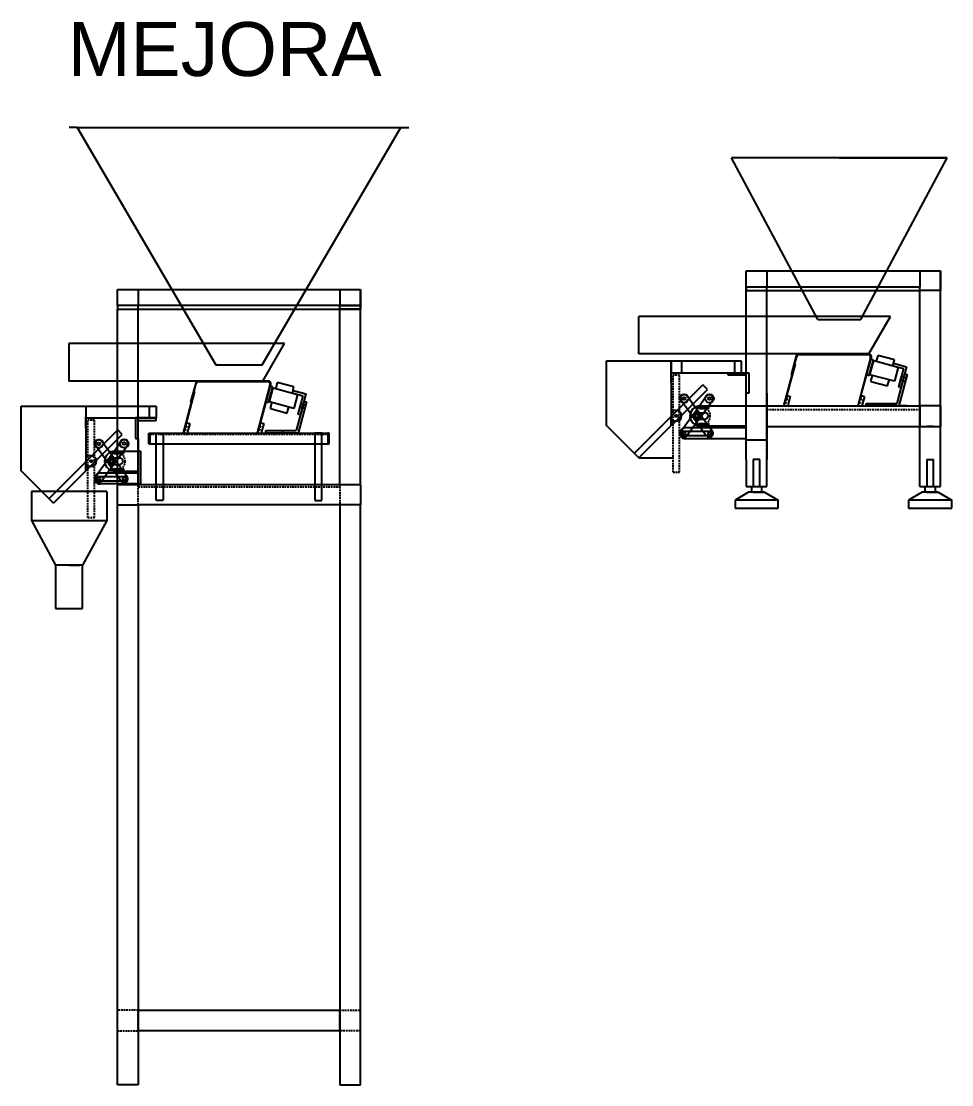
# Model space of a CAD drawing. Header units: centimetres. Extents: x -4347 to 16897, y 45206 to 109107.
# Drawn here: x 11463 to 13188, y 49508 to 51480 of the extents above; entities that cross this region are included whole.
import ezdxf

# ---------------------------------------------------------------- set-up
doc = ezdxf.new("R2010")
doc.units = ezdxf.units.CM
doc.header["$LTSCALE"] = 0.5
doc.linetypes.add('DASHED2', pattern=[9.525, 6.35, -3.175])
doc.styles.get("Standard").update_dxf_attribs({"font": 'arial.ttf'})

msp = doc.modelspace()

# ---------------------------------------------------------------- linework, layer by layer
for p, q in [((11566.467, 51282.671), (11551.467, 51282.671)), ((11566.467, 51282.671), (12166.467, 51282.671)), ((11566.467, 51282.671), (11823.467, 50842.671)), ((11909.467, 50842.671), (12166.467, 51282.671)), ((12166.467, 51282.671), (12181.467, 51282.671)), ((12807.195, 50986.841), (12807.195, 51016.841)), ((12807.195, 51016.841), (13167.195, 51016.841)), ((12807.195, 50986.841), (12807.195, 51016.841)), ((12845.295, 51016.841), (12845.295, 50986.841)), ((13129.095, 51016.841), (13129.095, 50986.841)), ((13167.195, 51016.841), (13167.195, 50986.841)), ((13167.195, 50986.841), (13167.195, 51016.841)), ((13167.195, 50705.641), (13167.195, 51016.841)), ((13129.095, 50986.841), (12807.195, 50986.841)), ((12807.195, 50986.841), (12807.195, 50980.491)), ((12845.295, 50986.841), (12807.195, 50986.841)), ((12845.295, 50986.841), (12807.195, 50986.841)), ((12807.195, 50986.841), (12807.195, 50980.491)), ((12807.195, 50704.941), (12807.195, 50986.841)), ((12845.295, 50980.491), (12845.295, 50986.841)), ((13129.095, 50980.491), (13129.095, 50986.841)), ((13167.195, 50980.491), (13167.195, 50986.841)), ((13167.195, 50986.841), (13167.195, 50980.491)), ((11641.467, 50952.429), (11641.467, 50982.429)), ((11641.467, 50982.429), (12091.467, 50982.429)), ((11641.467, 50952.429), (11641.467, 50982.429)), ((11679.567, 50982.429), (11679.567, 50952.429)), ((12053.367, 50982.429), (12053.367, 50952.429)), ((12091.467, 50982.429), (12091.467, 50952.429)), ((12091.467, 50952.429), (12091.467, 50982.429)), ((12807.195, 50980.491), (12845.295, 50980.491)), ((12807.195, 50980.491), (13129.095, 50980.491)), ((12807.195, 50980.491), (12845.295, 50980.491)), ((12845.295, 50706.044), (12845.295, 50980.491)), ((13167.195, 50980.491), (13129.095, 50980.491)), ((13167.195, 50980.491), (13129.095, 50980.491)), ((13129.095, 50616.841), (13129.095, 50980.491)), ((12091.467, 50952.429), (11641.467, 50952.429)), ((11641.467, 50952.429), (11641.467, 50946.079)), ((11679.567, 50952.429), (11641.467, 50952.429)), ((11679.567, 50952.429), (11641.467, 50952.429)), ((11641.467, 50952.429), (11641.467, 50946.079)), ((11679.567, 50946.079), (11679.567, 50952.429)), ((12053.367, 50952.429), (12091.467, 50952.429)), ((12053.367, 50952.429), (12091.467, 50952.429)), ((12053.367, 50946.079), (12053.367, 50952.429)), ((12091.467, 50946.079), (12091.467, 50952.429)), ((12091.467, 50952.429), (12091.467, 50946.079)), ((11641.467, 50946.079), (11679.567, 50946.079)), ((11641.467, 50946.079), (12091.467, 50946.079)), ((11641.467, 50946.079), (11679.567, 50946.079)), ((11641.467, 50621.075), (11641.467, 50946.079)), ((11679.567, 50622.179), (11679.567, 50946.079)), ((12091.467, 50946.079), (12053.367, 50946.079)), ((12091.467, 50946.079), (12053.367, 50946.079)), ((12053.367, 50621.775), (12053.367, 50946.079)), ((12091.467, 50621.775), (12091.467, 50946.079)), ((13074.461, 50932.319), (12607.855, 50932.319)), ((13034.461, 50863.037), (13074.461, 50932.319)), ((11950.633, 50881.953), (11550.633, 50881.953)), ((11550.633, 50881.953), (11550.633, 50812.671)), ((11910.633, 50812.671), (11950.633, 50881.953)), ((12547.855, 50729.944), (12547.855, 50849.944)), ((12547.855, 50729.944), (12547.855, 50849.944)), ((12547.855, 50729.944), (12547.855, 50849.944)), ((12547.855, 50849.944), (12667.855, 50849.944)), ((13034.461, 50863.037), (12607.855, 50863.037)), ((12667.855, 50849.944), (12797.855, 50849.944)), ((12667.855, 50849.944), (12667.855, 50729.944)), ((12687.195, 50849.944), (12687.195, 50827.944)), ((12785.855, 50827.944), (12785.855, 50849.944)), ((12797.855, 50849.944), (12797.855, 50827.944)), ((12899.816, 50859.334), (12890.456, 50824.403)), ((12891.615, 50824.092), (12900.665, 50858.134)), ((13034.293, 50863.04), (12904.646, 50863.04)), ((12905.494, 50861.84), (13032.741, 50861.84)), ((13037.571, 50855.545), (13013.847, 50766.736)), ((13014.927, 50766.447), (13039.123, 50856.745)), ((13035.054, 50823.171), (13042.819, 50852.148)), ((13036.408, 50824.361), (13043.396, 50850.441)), ((13042.819, 50852.148), (13038.221, 50853.38)), ((13043.396, 50850.441), (13088.795, 50838.276)), ((13051.202, 50860.255), (13048.226, 50849.147)), ((13082.112, 50851.972), (13051.202, 50860.255)), ((13079.136, 50840.864), (13082.112, 50851.972)), ((11823.467, 50842.671), (11909.467, 50842.671)), ((12667.855, 50839.944), (12667.855, 50817.944)), ((12667.855, 50809.944), (12667.855, 50829.944)), ((12897.074, 50844.032), (12876.368, 50766.758)), ((12877.527, 50766.447), (12898.233, 50843.721)), ((12895.262, 50837.27), (12893.709, 50831.475)), ((12893.709, 50831.475), (12894.485, 50834.372)), ((12894.485, 50834.372), (12895.645, 50834.062)), ((12897.074, 50844.032), (12895.262, 50837.27)), ((12898.233, 50843.721), (12897.074, 50844.032)), ((13079.136, 50840.864), (13080.365, 50845.452)), ((13079.136, 50840.864), (13098.454, 50835.688)), ((13079.136, 50840.864), (13098.454, 50835.688)), ((13080.365, 50845.452), (13099.684, 50840.276)), ((13080.365, 50845.452), (13104.281, 50839.044)), ((13088.795, 50838.276), (13081.807, 50812.196)), ((13098.454, 50835.688), (13089.331, 50801.639)), ((13104.281, 50839.044), (13092.957, 50796.781)), ((13104.281, 50839.044), (13093.929, 50800.407)), ((11910.633, 50812.671), (11550.633, 50812.671)), ((11786.156, 50808.965), (11776.796, 50774.034)), ((11920.633, 50812.671), (11790.986, 50812.671)), ((11791.834, 50811.471), (11919.082, 50811.471)), ((11937.542, 50809.886), (11934.566, 50798.778)), ((11968.452, 50801.604), (11937.542, 50809.886)), ((12667.855, 50827.944), (12797.855, 50827.944)), ((12890.456, 50824.403), (12891.615, 50824.092)), ((13030.456, 50824.403), (13035.054, 50823.171)), ((13081.807, 50812.196), (13036.408, 50824.361)), ((13038.262, 50811.958), (13041.238, 50823.067)), ((13038.262, 50811.958), (13069.171, 50803.676)), ((13069.171, 50803.676), (13072.148, 50814.784)), ((13072.148, 50814.784), (13070.918, 50810.196)), ((13100.722, 50825.759), (13086.104, 50771.207)), ((13093.536, 50817.331), (13089.331, 50801.639)), ((13105.319, 50824.527), (13089.757, 50766.447)), ((13094.312, 50820.229), (13092.759, 50814.434)), ((13101.955, 50811.97), (13092.759, 50814.434)), ((13103.508, 50817.765), (13094.312, 50820.229)), ((13100.722, 50825.759), (13105.319, 50824.527)), ((13105.319, 50824.527), (13103.508, 50817.765)), ((11783.414, 50793.663), (11762.708, 50716.389)), ((11763.867, 50716.079), (11784.573, 50793.353)), ((11777.955, 50773.724), (11787.005, 50807.765)), ((11783.414, 50793.663), (11781.602, 50786.902)), ((11784.573, 50793.353), (11783.414, 50793.663)), ((11923.911, 50805.177), (11900.187, 50716.368)), ((11901.267, 50716.079), (11925.463, 50806.377)), ((11921.394, 50772.802), (11929.159, 50801.78)), ((11922.748, 50773.992), (11929.736, 50800.072)), ((11929.159, 50801.78), (11924.561, 50803.012)), ((11929.736, 50800.072), (11975.135, 50787.908)), ((11965.476, 50790.496), (11968.452, 50801.604)), ((11965.476, 50790.496), (11966.705, 50795.084)), ((11965.476, 50790.496), (11984.794, 50785.32)), ((11965.476, 50790.496), (11984.794, 50785.32)), ((11966.705, 50795.084), (11986.024, 50789.908)), ((11966.705, 50795.084), (11990.621, 50788.676)), ((12599.38, 50678.429), (12726.659, 50805.709)), ((12607.865, 50669.944), (12735.144, 50797.223)), ((12735.134, 50797.223), (12726.649, 50805.709)), ((12845.295, 50789.844), (12845.295, 50766.444)), ((13093.929, 50800.407), (13089.331, 50801.639)), ((11776.796, 50774.034), (11777.955, 50773.724)), ((11781.602, 50786.902), (11780.049, 50781.106)), ((11780.049, 50781.106), (11780.825, 50784.004)), ((11780.825, 50784.004), (11781.985, 50783.693)), ((11916.796, 50774.034), (11921.394, 50772.802)), ((11968.147, 50761.828), (11922.748, 50773.992)), ((11924.602, 50761.59), (11927.578, 50772.698)), ((11975.135, 50787.908), (11968.147, 50761.828)), ((11987.062, 50775.39), (11972.444, 50720.839)), ((11984.794, 50785.32), (11975.671, 50751.271)), ((11991.659, 50774.158), (11976.097, 50716.079)), ((11980.652, 50769.861), (11979.099, 50764.065)), ((11990.621, 50788.676), (11979.297, 50746.413)), ((11990.621, 50788.676), (11980.269, 50750.039)), ((11989.848, 50767.397), (11980.652, 50769.861)), ((11987.062, 50775.39), (11991.659, 50774.158)), ((11991.659, 50774.158), (11989.848, 50767.397)), ((12877.527, 50766.447), (12882.704, 50785.766)), ((12882.704, 50785.766), (12880.892, 50779.004)), ((12882.704, 50785.766), (12888.837, 50784.122)), ((12888.837, 50784.122), (12884.101, 50766.447)), ((13014.927, 50766.447), (13020.104, 50785.766)), ((13020.104, 50785.766), (13018.292, 50779.004)), ((13020.104, 50785.766), (13026.237, 50784.122)), ((13026.237, 50784.122), (13021.501, 50766.447)), ((13029.757, 50771.207), (13086.104, 50771.207)), ((13029.757, 50766.447), (13029.757, 50771.207)), ((13029.757, 50771.207), (13039.757, 50771.207)), ((13029.757, 50771.207), (13059.757, 50771.207)), ((13060.527, 50771.207), (13060.527, 50766.447)), ((11462.702, 50646.079), (11462.702, 50766.079)), ((11462.702, 50646.079), (11462.702, 50766.079)), ((11462.702, 50646.079), (11462.702, 50766.079)), ((11462.702, 50766.079), (11582.702, 50766.079)), ((11582.702, 50766.079), (11712.702, 50766.079)), ((11582.702, 50766.079), (11582.702, 50646.079)), ((11582.702, 50766.079), (11582.702, 50744.079)), ((11582.702, 50756.079), (11582.702, 50734.079)), ((11700.702, 50744.079), (11700.702, 50766.079)), ((11712.702, 50766.079), (11712.702, 50744.079)), ((11924.602, 50761.59), (11955.511, 50753.308)), ((11955.511, 50753.308), (11958.488, 50764.416)), ((11958.488, 50764.416), (11957.258, 50759.828)), ((11979.876, 50766.963), (11975.671, 50751.271)), ((11980.269, 50750.039), (11975.671, 50751.271)), ((11988.295, 50761.601), (11979.099, 50764.065)), ((12667.855, 50758.884), (12667.855, 50738.944)), ((12677.248, 50757.914), (12667.855, 50757.914)), ((12715.37, 50753.944), (12730.37, 50753.944)), ((12721.37, 50766.444), (12807.195, 50766.444)), ((12721.37, 50764.944), (12736.37, 50764.944)), ((12721.37, 50761.944), (12736.37, 50761.944)), ((12845.295, 50766.444), (13129.095, 50766.444)), ((12845.295, 50766.444), (12865.295, 50766.444)), ((12845.295, 50766.444), (12955.295, 50766.444)), ((12845.295, 50766.444), (12845.295, 50705.641)), ((12845.295, 50766.444), (12845.295, 50729.444)), ((12858.342, 50766.444), (12871.042, 50766.444)), ((12858.945, 50766.444), (12871.645, 50766.444)), ((12876.368, 50766.758), (12877.527, 50766.447)), ((13014.927, 50766.447), (13013.847, 50766.736)), ((13089.757, 50766.447), (13029.757, 50766.447)), ((13089.757, 50766.447), (13035.182, 50766.447)), ((13105.477, 50766.447), (13092.777, 50766.447)), ((13167.195, 50766.444), (13167.195, 50728.344)), ((11582.702, 50726.079), (11582.702, 50746.079)), ((11582.702, 50744.079), (11712.702, 50744.079)), ((11587.462, 50744.079), (11682.702, 50744.079)), ((11763.867, 50716.079), (11769.044, 50735.397)), ((11769.044, 50735.397), (11767.232, 50728.636)), ((11769.044, 50735.397), (11775.177, 50733.754)), ((11775.177, 50733.754), (11770.441, 50716.079)), ((11901.267, 50716.079), (11906.444, 50735.397)), ((11906.444, 50735.397), (11904.632, 50728.636)), ((11906.444, 50735.397), (11912.577, 50733.754)), ((11912.577, 50733.754), (11907.841, 50716.079)), ((12667.855, 50729.944), (12667.855, 50747.944)), ((12667.855, 50729.944), (12667.855, 50739.944)), ((12677.248, 50737.914), (12667.855, 50737.914)), ((12715.37, 50741.944), (12730.37, 50741.944)), ((12721.37, 50733.944), (12736.37, 50733.944)), ((12721.37, 50730.944), (12736.37, 50730.944)), ((11514.227, 50594.564), (11641.506, 50721.843)), ((11522.712, 50586.079), (11649.991, 50713.358)), ((11649.981, 50713.358), (11641.496, 50721.843)), ((11699.467, 50696.079), (11699.467, 50716.079)), ((11699.467, 50716.079), (12033.467, 50716.079)), ((11699.467, 50716.079), (11719.467, 50716.079)), ((11699.467, 50716.079), (11809.467, 50716.079)), ((11701.467, 50696.079), (11701.467, 50716.079)), ((11701.467, 50716.079), (11701.467, 50714.079)), ((11710.585, 50716.079), (12010.585, 50716.079)), ((11712.514, 50716.079), (11725.214, 50716.079)), ((11713.117, 50716.079), (11725.817, 50716.079)), ((11713.117, 50591.775), (11713.117, 50716.079)), ((11725.817, 50716.079), (11725.817, 50591.775)), ((11762.708, 50716.389), (11763.867, 50716.079)), ((11901.267, 50716.079), (11900.187, 50716.368)), ((11916.097, 50720.839), (11972.444, 50720.839)), ((11916.097, 50716.079), (11916.097, 50720.839)), ((11916.097, 50720.839), (11926.097, 50720.839)), ((11916.097, 50720.839), (11946.097, 50720.839)), ((11976.097, 50716.079), (11916.097, 50716.079)), ((11976.097, 50716.079), (11921.522, 50716.079)), ((11946.867, 50720.839), (11946.867, 50716.079)), ((12019.817, 50716.079), (12007.117, 50716.079)), ((12007.117, 50716.079), (12007.117, 50591.775)), ((12019.817, 50591.775), (12019.817, 50716.079)), ((12033.467, 50716.079), (12031.467, 50716.079)), ((12031.467, 50716.079), (12031.467, 50696.079)), ((12033.467, 50696.079), (12033.467, 50716.079)), ((12607.855, 50669.944), (12547.855, 50729.944)), ((12691.721, 50719.641), (12739.566, 50719.641)), ((12691.721, 50711.641), (12739.566, 50711.641)), ((12807.195, 50725.641), (12693.881, 50725.641)), ((12721.37, 50729.444), (12807.195, 50729.444)), ((12845.295, 50728.344), (13129.295, 50728.344)), ((12845.295, 50725.641), (12845.295, 50705.641)), ((12845.295, 50725.076), (12845.295, 50706.044)), ((11679.567, 50705.979), (11679.567, 50682.579)), ((11699.467, 50696.079), (12033.467, 50696.079)), ((11699.467, 50696.079), (11701.467, 50696.079)), ((12807.195, 50705.641), (12693.881, 50705.641)), ((12807.195, 50666.841), (12807.195, 50704.941)), ((12845.295, 50705.641), (12845.295, 50700.881)), ((11582.702, 50675.018), (11582.702, 50655.079)), ((11592.096, 50674.048), (11582.702, 50674.048)), ((11636.217, 50682.579), (11679.567, 50682.579)), ((11636.217, 50681.079), (11651.217, 50681.079)), ((11636.217, 50678.079), (11651.217, 50678.079)), ((11679.567, 50682.579), (11679.567, 50621.775)), ((11679.567, 50682.579), (11679.567, 50645.579)), ((11679.567, 50682.579), (11684.22, 50682.579)), ((11684.327, 50621.775), (11684.327, 50682.579)), ((11582.702, 50646.079), (11582.702, 50664.079)), ((11582.702, 50646.079), (11582.702, 50656.079)), ((11592.096, 50654.048), (11582.702, 50654.048)), ((11630.217, 50670.079), (11645.217, 50670.079)), ((11630.217, 50658.079), (11645.217, 50658.079)), ((11522.702, 50586.079), (11462.702, 50646.079)), ((11606.568, 50635.775), (11654.414, 50635.775)), ((11679.567, 50641.775), (11608.728, 50641.775)), ((11636.217, 50650.079), (11651.217, 50650.079)), ((11636.217, 50647.079), (11651.217, 50647.079)), ((11636.217, 50645.579), (11679.567, 50645.579)), ((11679.567, 50641.775), (11679.567, 50621.775)), ((11679.567, 50641.21), (11679.567, 50622.179)), ((11606.568, 50627.775), (11654.414, 50627.775)), ((11679.567, 50621.775), (11608.728, 50621.775)), ((11679.567, 50621.775), (11641.467, 50621.775)), ((11641.467, 50582.975), (11641.467, 50621.075)), ((11641.467, 50621.075), (11679.567, 50621.075)), ((11679.567, 50621.775), (11679.567, 50617.015)), ((11679.567, 50621.775), (11684.327, 50621.775)), ((11679.567, 50621.075), (12053.367, 50621.075)), ((12053.367, 50621.075), (12091.467, 50621.075)), ((12091.467, 50621.075), (12091.467, 50582.975)), ((11621.472, 50607.98), (11481.472, 50607.98)), ((11481.472, 50607.98), (11481.472, 50553.967)), ((11621.472, 50607.98), (11621.472, 50553.967)), ((11641.467, 50582.975), (11679.567, 50582.975)), ((11641.467, 49646.079), (11641.467, 50582.975)), ((11679.567, 50583.675), (11679.567, 49507.979)), ((12091.467, 50582.975), (11679.567, 50582.975)), ((11725.817, 50591.075), (11713.117, 50591.075)), ((12007.117, 50591.075), (12019.817, 50591.075)), ((12053.367, 50583.675), (12053.367, 49507.979)), ((12091.467, 50582.975), (12053.367, 50582.975)), ((12091.467, 49507.979), (12091.467, 50583.675)), ((11481.472, 50553.967), (11526.472, 50471.008)), ((11481.472, 50553.967), (11621.472, 50553.967)), ((11621.472, 50553.967), (11576.472, 50471.008)), ((11526.472, 50471.008), (11526.472, 50391.008)), ((11576.472, 50471.008), (11526.472, 50471.008)), ((11551.472, 50471.008), (11531.472, 50471.008)), ((11551.472, 50471.008), (11571.472, 50471.008)), ((11576.472, 50391.008), (11576.472, 50471.008)), ((11526.472, 50391.008), (11576.472, 50391.008)), ((11641.467, 49607.979), (11641.467, 49646.079)), ((11679.567, 49646.079), (12053.367, 49646.079)), ((11641.467, 49507.979), (11641.467, 49607.979)), ((12053.367, 49607.979), (11679.567, 49607.979)), ((11679.567, 49507.979), (11641.467, 49507.979)), ((12053.367, 49507.979), (12091.467, 49507.979))]:
    msp.add_line(p, q)
at = {"ltscale": 2}
for p, q in [((13179.637, 51226.537), (12779.637, 51226.537)), ((12939.637, 50926.537), (12779.637, 51226.537)), ((12979.637, 51226.537), (13179.637, 51226.537)), ((13019.637, 50926.537), (13179.637, 51226.537)), ((12882.564, 51016.841), (13131.826, 51016.841)), ((13167.195, 50616.841), (13167.195, 51016.841)), ((12607.855, 50863.037), (12607.855, 50932.319)), ((12939.637, 50926.537), (13019.637, 50926.537)), ((12667.855, 50827.944), (12667.855, 50849.944)), ((12785.855, 50827.944), (12785.855, 50823.184)), ((12807.195, 50706.044), (12807.195, 50766.444)), ((12807.195, 50766.444), (12845.295, 50766.444)), ((12807.195, 50702.944), (12807.195, 50766.444)), ((12845.295, 50766.444), (12845.295, 50728.344)), ((12845.295, 50766.444), (12845.295, 50702.944)), ((13167.195, 50766.444), (13129.095, 50766.444)), ((13129.095, 50766.444), (13129.095, 50728.344)), ((13167.195, 50728.344), (13167.195, 50766.444)), ((13129.095, 50728.344), (13167.195, 50728.344)), ((13154.495, 50728.344), (13141.795, 50728.344)), ((12845.295, 50702.944), (12807.195, 50702.944)), ((12845.295, 50704.941), (12845.295, 50666.841)), ((12607.865, 50669.944), (12671.37, 50669.944)), ((12807.195, 50666.841), (12807.195, 50616.841)), ((12819.895, 50666.841), (12819.895, 50616.841)), ((12832.595, 50666.841), (12819.895, 50666.841)), ((12832.595, 50616.841), (12832.595, 50666.841)), ((12845.295, 50616.841), (12845.295, 50666.841)), ((13141.795, 50666.841), (13141.795, 50616.841)), ((13141.795, 50666.841), (13154.495, 50666.841)), ((13154.495, 50616.841), (13154.495, 50666.841)), ((13167.195, 50616.841), (13167.195, 50666.841)), ((12807.195, 50616.841), (12845.295, 50616.841)), ((12817.245, 50606.841), (12817.245, 50616.841)), ((12817.245, 50616.841), (12835.245, 50616.841)), ((12835.245, 50616.841), (12835.245, 50606.841)), ((13129.095, 50616.841), (13167.195, 50616.841)), ((13139.145, 50606.841), (13139.145, 50616.841)), ((13139.145, 50616.841), (13157.145, 50616.841)), ((13157.145, 50616.841), (13157.145, 50606.841)), ((12811.245, 50606.841), (12786.245, 50591.841)), ((12841.245, 50606.841), (12811.245, 50606.841)), ((12826.245, 50606.841), (12817.245, 50606.841)), ((12819.895, 50606.841), (12832.595, 50606.841)), ((12826.245, 50606.841), (12841.245, 50606.841)), ((12841.245, 50606.841), (12866.245, 50591.841)), ((13133.145, 50606.841), (13108.145, 50591.841)), ((13163.145, 50606.841), (13133.145, 50606.841)), ((13148.145, 50606.841), (13139.145, 50606.841)), ((13141.795, 50606.841), (13154.495, 50606.841)), ((13148.145, 50606.841), (13163.145, 50606.841)), ((13163.145, 50606.841), (13188.145, 50591.841)), ((12866.245, 50591.841), (12786.245, 50591.841)), ((12786.245, 50591.841), (12786.245, 50576.841)), ((12786.245, 50576.841), (12866.245, 50576.841)), ((12866.245, 50576.841), (12866.245, 50591.841)), ((13188.145, 50591.841), (13108.145, 50591.841)), ((13108.145, 50591.841), (13108.145, 50576.841)), ((13108.145, 50576.841), (13188.145, 50576.841)), ((13188.145, 50576.841), (13188.145, 50591.841))]:
    msp.add_line(p, q, dxfattribs=at)
at = {"linetype": 'DASHED2'}
for p, q in [((12893.709, 50831.475), (12894.868, 50831.164)), ((12895.262, 50837.27), (12896.421, 50836.96)), ((11780.049, 50781.106), (11781.208, 50780.796)), ((11781.602, 50786.902), (11782.761, 50786.591)), ((12879.339, 50773.208), (12885.473, 50771.565)), ((12880.892, 50779.004), (12887.025, 50777.361)), ((13016.739, 50773.208), (13022.873, 50771.565)), ((13018.292, 50779.004), (13024.425, 50777.361)), ((12845.295, 50760.047), (13129.095, 50760.047)), ((13129.095, 50766.444), (13129.095, 50728.344)), ((11701.467, 50714.079), (12031.467, 50714.079)), ((11765.679, 50722.84), (11771.813, 50721.197)), ((11767.232, 50728.636), (11773.365, 50726.992)), ((11903.079, 50722.84), (11909.213, 50721.197)), ((11904.632, 50728.636), (11910.765, 50726.992)), ((12845.295, 50666.841), (12845.295, 50704.941)), ((11679.567, 50582.975), (11679.567, 50621.075)), ((11679.567, 50616.315), (12053.367, 50616.315)), ((12053.367, 50621.075), (12053.367, 50582.975)), ((11679.567, 49646.079), (11641.467, 49646.079)), ((11679.567, 49607.979), (11679.567, 49646.079)), ((12053.367, 49607.979), (12053.367, 49646.079)), ((12053.367, 49646.079), (12091.467, 49646.079)), ((12053.367, 49646.079), (12053.367, 49607.979)), ((11641.467, 49607.979), (11679.567, 49607.979)), ((12091.467, 49607.979), (12053.367, 49607.979))]:
    msp.add_line(p, q, dxfattribs=at)
at = {"color": 240, "linetype": 'DASHED2', "true_color": 0xed1f24}
for p, q in [((12671.37, 50643.636), (12671.37, 50823.636)), ((12683.37, 50823.636), (12671.37, 50823.636)), ((12683.37, 50643.636), (12683.37, 50823.636)), ((11586.217, 50559.77), (11586.217, 50739.77)), ((11598.217, 50739.77), (11586.217, 50739.77)), ((11598.217, 50559.77), (11598.217, 50739.77)), ((12671.37, 50643.636), (12683.37, 50643.636)), ((11586.217, 50559.77), (11598.217, 50559.77))]:
    msp.add_line(p, q, dxfattribs=at)
at = {"color": 3}
for p, q in [((12773.855, 50823.184), (12773.855, 50827.944)), ((12773.855, 50827.944), (12811.955, 50827.944)), ((12807.195, 50823.184), (12773.855, 50823.184)), ((12807.195, 50789.844), (12807.195, 50823.184)), ((12811.955, 50827.944), (12811.955, 50789.844)), ((12811.955, 50789.844), (12807.195, 50789.844)), ((11712.702, 50744.079), (11674.602, 50744.079)), ((11674.602, 50744.079), (11674.602, 50705.979)), ((11679.362, 50705.979), (11679.362, 50739.319)), ((11679.362, 50739.319), (11712.702, 50739.319)), ((11712.702, 50744.079), (11700.702, 50744.079)), ((11712.702, 50739.319), (11712.702, 50744.079)), ((11674.602, 50729.319), (11674.602, 50707.319)), ((11674.602, 50705.979), (11679.362, 50705.979))]:
    msp.add_line(p, q, dxfattribs=at)
at = {"color": 7, "true_color": 0xffffff}
for p, q in [((12709.702, 50743.835), (12686.223, 50776.22)), ((12721.037, 50752.053), (12697.558, 50784.437)), ((12709.688, 50752.033), (12733.055, 50784.499)), ((12721.051, 50743.855), (12744.418, 50776.32)), ((12709.702, 50752.053), (12686.223, 50719.669)), ((12721.051, 50752.033), (12744.418, 50719.568)), ((12721.037, 50743.835), (12697.558, 50711.451)), ((12709.688, 50743.855), (12733.055, 50711.39)), ((11624.55, 50659.97), (11601.071, 50692.354)), ((11635.884, 50668.187), (11612.405, 50700.572)), ((11624.536, 50668.168), (11647.902, 50700.633)), ((11635.898, 50659.989), (11659.265, 50692.455)), ((11624.55, 50668.187), (11601.071, 50635.803)), ((11635.884, 50659.97), (11612.405, 50627.586)), ((11624.536, 50659.989), (11647.902, 50627.524)), ((11635.898, 50668.168), (11659.265, 50635.702))]:
    msp.add_line(p, q, dxfattribs=at)
for centre, radius in [((12691.891, 50780.328), 8), ((12691.891, 50780.328), 2.5), ((12738.736, 50780.41), 8), ((12738.736, 50780.41), 2.5), ((12715.37, 50747.944), 4), ((12715.37, 50747.944), 4), ((12715.37, 50747.944), 4), ((12691.891, 50715.56), 2.5), ((12691.891, 50715.56), 2.5), ((12738.736, 50715.479), 2.5), ((11606.738, 50696.463), 8), ((11606.738, 50696.463), 2.5), ((11653.584, 50696.544), 8), ((11653.584, 50696.544), 2.5), ((11630.217, 50664.079), 4), ((11630.217, 50664.079), 4), ((11630.217, 50664.079), 4), ((11606.738, 50631.694), 2.5), ((11606.738, 50631.694), 2.5), ((11653.584, 50631.613), 2.5)]:
    msp.add_circle(centre, radius, dxfattribs=at)
for centre, radius in [((12677.37, 50747.944), 2), ((12715.37, 50747.944), 7), ((12715.37, 50747.944), 7), ((12715.37, 50747.944), 6), ((12715.37, 50747.944), 4), ((12715.37, 50747.944), 3), ((12721.37, 50763.444), 1.5), ((12721.37, 50732.444), 1.5), ((11630.217, 50664.079), 7), ((11630.217, 50664.079), 7), ((11636.217, 50679.579), 1.5), ((11592.217, 50664.079), 2), ((11630.217, 50664.079), 6), ((11630.217, 50664.079), 4), ((11630.217, 50664.079), 3), ((11636.217, 50648.579), 1.5)]:
    msp.add_circle(centre, radius)
at = {"color": 240, "linetype": 'DASHED2', "true_color": 0xed1f24}
for centre in [(12677.37, 50747.944), (11592.217, 50664.079)]:
    msp.add_circle(centre, 2, dxfattribs=at)
at = {"linetype": 'DASHED2'}
for centre in [(12721.37, 50747.944), (11636.217, 50664.079)]:
    msp.add_circle(centre, 18.5, dxfattribs=at)
for centre, radius, start, end in [((12904.646, 50858.04), 5, 90, 165), ((12905.494, 50856.84), 5, 90, 165), ((13032.741, 50856.84), 5, 345, 90), ((13034.293, 50858.04), 5, 345, 90), ((11790.986, 50807.671), 5, 90, 165), ((11791.834, 50806.471), 5, 90, 165), ((11919.082, 50806.471), 5, 345, 90), ((11920.633, 50807.671), 5, 345, 90), ((12677.248, 50747.914), 10, 270, 90), ((12721.37, 50747.944), 18.5, 90, 270), ((12715.37, 50747.944), 6, 90, 270), ((12721.37, 50763.444), 1.5, 90, 270), ((12730.37, 50747.944), 6, 270, 90), ((12736.37, 50763.444), 1.5, 270, 90), ((12721.37, 50732.444), 1.5, 90, 270), ((12736.37, 50732.444), 1.5, 270, 90), ((12693.723, 50715.641), 10.001, 89.092825, 270.907175), ((12739.566, 50715.641), 4, 270, 90), ((11592.096, 50664.048), 10, 270, 90), ((11636.217, 50664.079), 18.5, 90, 270), ((11636.217, 50679.579), 1.5, 90, 270), ((11651.217, 50679.579), 1.5, 270, 90), ((11630.217, 50664.079), 6, 90, 270), ((11645.217, 50664.079), 6, 270, 90), ((11608.57, 50631.775), 10.001, 89.092825, 270.907175), ((11636.217, 50648.579), 1.5, 90, 270), ((11651.217, 50648.579), 1.5, 270, 90), ((11654.414, 50631.775), 4, 270, 90)]:
    msp.add_arc(centre, radius, start, end)
at = {"color": 7, "true_color": 0xffffff}
for centre, radius, start, end in [((12691.891, 50780.328), 7, 35.94258, 215.94258), ((12738.736, 50780.41), 7, 324.255798, 144.255798), ((12691.891, 50715.56), 7, 144.05742, 324.05742), ((12691.721, 50715.641), 4, 90, 270.198363), ((12738.736, 50715.479), 7, 215.744202, 35.744202), ((11606.738, 50696.463), 7, 35.94258, 215.94258), ((11653.584, 50696.544), 7, 324.255798, 144.255798), ((11606.738, 50631.694), 7, 144.05742, 324.05742), ((11606.568, 50631.775), 4, 90, 270.198363), ((11653.584, 50631.613), 7, 215.744202, 35.744202)]:
    msp.add_arc(centre, radius, start, end, dxfattribs=at)

# ---------------------------------------------------------------- texts
at = {"insert": (11548.799, 51478.116), "char_height": 100, "attachment_point": 1}
msp.add_mtext_dynamic_manual_height_columns('MEJORA', width=876.24188, gutter_width=12.5, heights=[0], dxfattribs=at)

doc.saveas('drawing.dxf')
